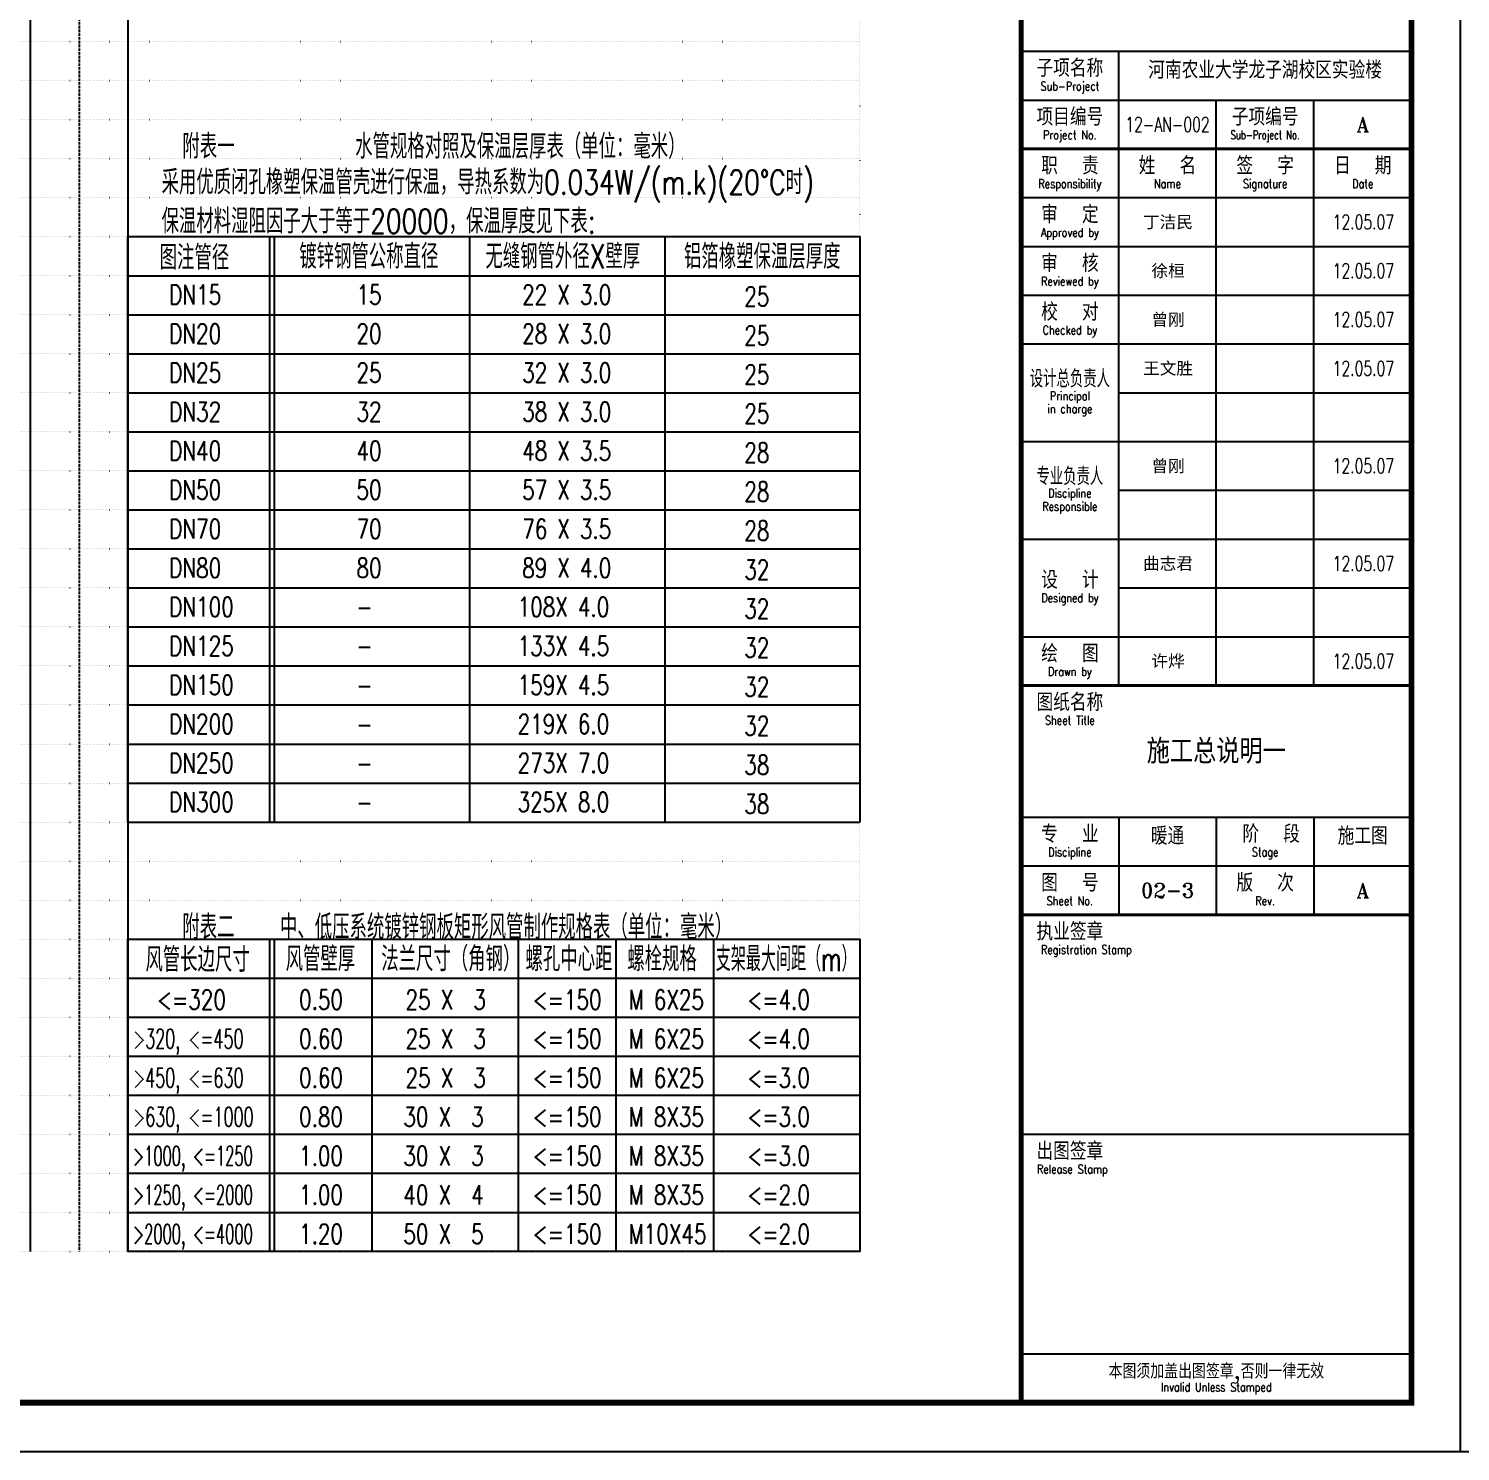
# Model space of a CAD drawing. Extents: x -345393 to -54719, y 203828 to 476815.
# Drawn here: x -206525 to -177193, y 342976 to 372141 of the extents above; entities that cross this region are included whole.
import ezdxf
from ezdxf.enums import TextEntityAlignment as Align

# ---------------------------------------------------------------- set-up
doc = ezdxf.new("R2010")
doc.units = 0
doc.header["$LTSCALE"] = 1000
doc.header["$MEASUREMENT"] = 0
doc.linetypes.add('ACAD_ISO07W100', pattern=[3, 0, -3])
doc.linetypes.add('DASHED', pattern=[0.75, 0.5, -0.25])
doc.layers.get('0').update_dxf_attribs({"color": 252, "linetype": 'CONTINUOUS'})
doc.layers.get('Defpoints').update_dxf_attribs({"color": 252, "linetype": 'CONTINUOUS'})
doc.layers.add('图框', color=252, linetype='CONTINUOUS')
doc.layers.add('暖通-风-说明', color=3, linetype='CONTINUOUS')
doc.styles.add('K-SM1', font='romans.shx', dxfattribs={"width": 0.75, "bigfont": 'tjhztxt.shx'})
doc.styles.add('TKZ1_tjhts.shx', font='tjromant.shx', dxfattribs={"bigfont": 'tjhts.shx'})
doc.styles.add('TKZ2_tjkts.shx', font='tjromant.shx', dxfattribs={"bigfont": 'tjkts.shx'})
doc.styles.add('图框字1_黑体', font='simhei.ttf')

# ---------------------------------------------------------------- blocks, each defined once
blk = doc.blocks.new('TJAD_TK_A1')
for p, q in [((1251.38, 643.45), (1331.38, 643.45)), ((1271.38, 513.45), (1271.38, 643.45)), ((1251.38, 633.45), (1331.38, 633.45)), ((1291.38, 513.45), (1291.38, 633.45)), ((1311.38, 513.45), (1311.38, 633.45)), ((1251.38, 613.45), (1331.38, 613.45)), ((1251.38, 603.45), (1331.38, 603.45)), ((1251.38, 593.45), (1331.38, 593.45)), ((1251.38, 583.45), (1331.38, 583.45)), ((1271.38, 573.45), (1331.38, 573.45)), ((1251.38, 563.45), (1331.38, 563.45)), ((1271.38, 553.45), (1331.38, 553.45)), ((1251.38, 543.45), (1331.38, 543.45)), ((1271.38, 533.45), (1331.38, 533.45)), ((1251.38, 523.45), (1331.38, 523.45)), ((1251.38, 486.45), (1331.38, 486.45)), ((1271.38, 486.45), (1271.38, 466.45)), ((1291.38, 486.45), (1291.38, 466.45)), ((1311.38, 486.45), (1311.38, 466.45)), ((1251.38, 476.45), (1331.38, 476.45)), ((1251.38, 421.45), (1331.38, 421.45)), ((1251.38, 376.45), (1331.38, 376.45))]:
    blk.add_line(p, q)
for points, const_width in [([(1251.38, 940.45), (1251.38, 366.45)], 1), ([(1251.38, 623.45), (1331.38, 623.45)], 0.6), ([(1251.38, 513.45), (1331.38, 513.45)], 0.6), ([(1251.38, 466.45), (1331.38, 466.45)], 0.6)]:
    blk.add_lwpolyline(points, dxfattribs=dict(const_width=const_width))
at = {"layer": '图框'}
for p, q in [((500.38, 356.45), (500.38, 950.45)), ((1341.38, 356.45), (1341.38, 950.45)), ((500.38, 356.45), (1341.38, 356.45))]:
    blk.add_line(p, q, dxfattribs=at)
at = {"layer": '图框', "const_width": 1.2}
blk.add_lwpolyline([(1331.38, 940.45), (525.38, 940.45), (525.38, 366.45), (1331.38, 366.45)], close=True, dxfattribs=at)
at = {"style": 'TKZ2_tjkts.shx'}
for s, height, p in [('子项名称', 3.6, (1261.38, 640)), ('项目编号', 3.6, (1261.38, 630)), ('职  责', 3.6, (1261.38, 620)), ('姓  名', 3.6, (1281.38, 620)), ('签  字', 3.6, (1301.38, 620)), ('日  期', 3.6, (1321.38, 620)), ('审  定', 3.6, (1261.38, 610)), ('审  核', 3.6, (1261.38, 600)), ('校  对', 3.6, (1261.38, 590)), ('设  计', 3.6, (1261.38, 535.1)), ('绘  图', 3.6, (1261.38, 520)), ('图纸名称', 3.6, (1261.38, 510)), ('专  业', 3.6, (1261.38, 483)), (' 阶  段', 3.6, (1301.38, 483)), ('版  次', 3.6, (1301.38, 473)), ('图  号', 3.6, (1261.38, 473)), ('执业签章', 3.6, (1261.38, 463)), ('出图签章', 3.6, (1261.38, 418)), ('本图须加盖出图签章,否则一律无效', 3, (1291.38, 372.88))]:
    blk.add_text(s, height=height, dxfattribs=at).set_placement(p, align=Align.MIDDLE_CENTER)
at = {"style": 'TKZ2_tjkts.shx', "width": 0.8}
for s, height, p in [('Sub-Project', 1.8, (1261.38, 636.3)), ('Project No.', 1.8, (1261.38, 626.3)), ('Responsibility', 1.8, (1261.38, 616.3)), ('Name', 1.8, (1281.38, 616.3)), ('Signature', 1.8, (1301.38, 616.3)), ('Date', 1.8, (1321.38, 616.3)), ('Approved by', 1.8, (1261.38, 606.3)), ('Reviewed by', 1.8, (1261.38, 596.3)), ('Checked by', 1.8, (1261.38, 586.3)), ('设计总负责人', 3.6, (1261.38, 576.33)), ('Principal', 1.8, (1261.38, 572.8)), ('in charge', 1.8, (1261.38, 570.15)), ('专业负责人', 3.6, (1261.38, 556.33)), ('Discipline', 1.8, (1261.38, 552.87)), ('Responsible', 1.8, (1261.38, 550.15)), ('Designed by', 1.8, (1261.38, 531.4)), ('Drawn by', 1.8, (1261.38, 516.3)), ('Sheet Title', 1.8, (1261.38, 506.3)), ('Discipline', 1.8, (1261.38, 479.3)), ('Stage', 1.8, (1301.38, 479.3)), ('Sheet No.', 1.8, (1261.38, 469.3)), ('Rev.', 1.8, (1301.38, 469.3)), ('Registration Stamp', 1.8, (1264.74, 459.3)), ('Release Stamp', 1.8, (1261.89, 414.3)), ('Invalid Unless Stamped', 1.8, (1291.38, 369.62))]:
    blk.add_text(s, height=height, dxfattribs=at).set_placement(p, align=Align.MIDDLE_CENTER)
at = {"layer": '图框'}
for s, height, style, p in [('河南农业大学龙子湖校区实验楼', 3.6, 'TKZ1_tjhts.shx', (1301.38, 639.61)), ('子项编号', 3.6, 'TKZ2_tjkts.shx', (1301.38, 630)), ('A', 3, 'TKZ1_tjhts.shx', (1321.38, 628.45)), ('丁洁民', 2.5, '图框字1_黑体', (1281.49, 608.45)), ('徐桓', 2.5, '图框字1_黑体', (1281.49, 598.45)), ('曾刚', 2.5, '图框字1_黑体', (1281.49, 588.45)), ('王文胜', 2.5, '图框字1_黑体', (1281.49, 578.45)), ('曾刚', 2.5, '图框字1_黑体', (1281.49, 558.45)), ('曲志君', 2.5, '图框字1_黑体', (1281.49, 538.45)), ('许烨', 2.5, '图框字1_黑体', (1281.49, 518.45)), ('暖通', 3.6, 'TKZ1_tjhts.shx', (1281.38, 482.61)), ('施工图', 3.6, 'TKZ1_tjhts.shx', (1321.38, 482.61)), ('A', 3, 'TKZ1_tjhts.shx', (1321.38, 471.45))]:
    blk.add_text(s, height=height, dxfattribs=dict(at, style=style)).set_placement(p, align=Align.MIDDLE_CENTER)
at = {"layer": '图框', "width": 0.7}
for s, height, style, p in [('12-AN-002', 3, 'TKZ1_tjhts.shx', (1281.38, 628.45)), ('Sub-Project No.', 1.8, 'TKZ2_tjkts.shx', (1301.38, 626.3)), ('12.05.07', 3, 'TKZ1_tjhts.shx', (1321.51, 608.45)), ('12.05.07', 3, 'TKZ1_tjhts.shx', (1321.51, 598.45)), ('12.05.07', 3, 'TKZ1_tjhts.shx', (1321.51, 588.45)), ('12.05.07', 3, 'TKZ1_tjhts.shx', (1321.51, 578.45)), ('12.05.07', 3, 'TKZ1_tjhts.shx', (1321.51, 558.45)), ('12.05.07', 3, 'TKZ1_tjhts.shx', (1321.51, 538.45)), ('12.05.07', 3, 'TKZ1_tjhts.shx', (1321.51, 518.45))]:
    blk.add_text(s, height=height, dxfattribs=dict(at, style=style)).set_placement(p, align=Align.MIDDLE_CENTER)

msp = doc.modelspace()

# ---------------------------------------------------------------- linework, layer by layer
at = {"layer": 'Defpoints', "ltscale": 0.01}
for p, q in [((-206492.68484, 398276.49767), (-206492.68484, 347076.49767)), ((-204492.68484, 398276.49767), (-204492.68484, 347076.49767))]:
    msp.add_line(p, q, dxfattribs=at)
at = {"layer": 'Defpoints', "color": 1, "linetype": 'DASHED', "ltscale": 0.01}
msp.add_line((-205492.68484, 398276.49767), (-205492.68484, 347076.49767), dxfattribs=at)
at = {"layer": 'Defpoints', "linetype": 'ACAD_ISO07W100', "ltscale": 0.01}
for p, q in [((-189492.68484, 398276.49767), (-189492.68484, 347076.49767)), ((-255492.68484, 371876.49767), (-189492.68484, 371876.49767)), ((-255492.68484, 371076.49767), (-189492.68484, 371076.49767)), ((-255492.68484, 370276.49767), (-189492.68484, 370276.49767)), ((-255492.68484, 369476.49767), (-189492.68484, 369476.49767)), ((-255492.68484, 368676.49767), (-189492.68484, 368676.49767)), ((-255492.68484, 367876.49767), (-189492.68484, 367876.49767)), ((-255492.68484, 367076.49767), (-189492.68484, 367076.49767)), ((-255492.68484, 366276.49767), (-189492.68484, 366276.49767)), ((-255492.68484, 365476.49767), (-189492.68484, 365476.49767)), ((-255492.68484, 364676.49767), (-189492.68484, 364676.49767)), ((-255492.68484, 363876.49767), (-189492.68484, 363876.49767)), ((-255492.68484, 363076.49767), (-189492.68484, 363076.49767)), ((-255492.68484, 362276.49767), (-189492.68484, 362276.49767)), ((-255492.68484, 361476.49767), (-189492.68484, 361476.49767)), ((-255492.68484, 360676.49767), (-189492.68484, 360676.49767)), ((-255492.68484, 359876.49767), (-189492.68484, 359876.49767)), ((-255492.68484, 359076.49767), (-189492.68484, 359076.49767)), ((-255492.68484, 358276.49767), (-189492.68484, 358276.49767)), ((-255492.68484, 357476.49767), (-189492.68484, 357476.49767)), ((-255492.68484, 356676.49767), (-189492.68484, 356676.49767)), ((-255492.68484, 355876.49767), (-189492.68484, 355876.49767)), ((-255492.68484, 355076.49767), (-189492.68484, 355076.49767)), ((-255492.68484, 354276.49767), (-189492.68484, 354276.49767)), ((-255492.68484, 353476.49767), (-189492.68484, 353476.49767)), ((-255492.68484, 352676.49767), (-189492.68484, 352676.49767)), ((-255492.68484, 351876.49767), (-189492.68484, 351876.49767)), ((-255492.68484, 351076.49767), (-189492.68484, 351076.49767)), ((-255492.68484, 350276.49767), (-189492.68484, 350276.49767)), ((-255492.68484, 349476.49767), (-189492.68484, 349476.49767)), ((-255492.68484, 348676.49767), (-189492.68484, 348676.49767)), ((-255492.68484, 347876.49767), (-189492.68484, 347876.49767)), ((-255492.68484, 347076.49767), (-189492.68484, 347076.49767))]:
    msp.add_line(p, q, dxfattribs=at)
at = {"layer": '暖通-风-说明'}
for p, q in [((-201592.68484, 367876.49767), (-201592.68484, 355876.49767)), ((-201492.68484, 367876.49767), (-201492.68484, 355876.49767)), ((-197492.68484, 367876.49767), (-197492.68484, 355876.49767)), ((-193492.68484, 367876.49767), (-193492.68484, 355876.49767)), ((-204492.68484, 367076.49767), (-189492.68484, 367076.49767)), ((-204492.68484, 366276.49767), (-189492.68484, 366276.49767)), ((-204492.68484, 365476.49767), (-189492.68484, 365476.49767)), ((-204492.68484, 364676.49767), (-189492.68484, 364676.49767)), ((-204492.68484, 363876.49767), (-189492.68484, 363876.49767)), ((-204492.68484, 363076.49767), (-189492.68484, 363076.49767)), ((-204492.68484, 362276.49767), (-189492.68484, 362276.49767)), ((-204492.68484, 361476.49767), (-189492.68484, 361476.49767)), ((-204492.68484, 360676.49767), (-189492.68484, 360676.49767)), ((-204492.68484, 359876.49767), (-189492.68484, 359876.49767)), ((-204492.68484, 359076.49767), (-189492.68484, 359076.49767)), ((-204492.68484, 358276.49767), (-189492.68484, 358276.49767)), ((-204492.68484, 357476.49767), (-189492.68484, 357476.49767)), ((-204492.68484, 356676.49767), (-189492.68484, 356676.49767)), ((-204492.68484, 355876.49767), (-189492.68484, 355876.49767)), ((-201592.68484, 353476.49767), (-201592.68484, 347076.49767)), ((-201492.68484, 353476.49767), (-201492.68484, 347076.49767)), ((-199492.68484, 353476.49767), (-199492.68484, 347076.49767)), ((-196492.68484, 353476.49767), (-196492.68484, 347076.49767)), ((-194492.68484, 353476.49767), (-194492.68484, 347076.49767)), ((-192492.68484, 353476.49767), (-192492.68484, 347076.49767)), ((-204492.68484, 352676.49767), (-189492.68484, 352676.49767)), ((-204492.68484, 351876.49767), (-189492.68484, 351876.49767)), ((-204492.68484, 351076.49767), (-189492.68484, 351076.49767)), ((-204492.68484, 350276.49767), (-189492.68484, 350276.49767)), ((-204492.68484, 349476.49767), (-189492.68484, 349476.49767)), ((-204492.68484, 348676.49767), (-189492.68484, 348676.49767)), ((-204492.68484, 347876.49767), (-189492.68484, 347876.49767))]:
    msp.add_line(p, q, dxfattribs=at)
msp.add_lwpolyline([(-204492.68484, 355876.49767), (-204492.68484, 367876.49767), (-189492.68484, 367876.49767), (-189492.68484, 355876.49767)], dxfattribs=at)
msp.add_lwpolyline([(-204492.68484, 353476.49767), (-189492.68484, 353476.49767), (-189492.68484, 347076.49767), (-204492.68484, 347076.49767)], close=True, dxfattribs=at)

# ---------------------------------------------------------------- block references
at = {"layer": '图框', "xscale": 100, "yscale": 100, "zscale": 100}
for p in [(-311330.60052, 307331.57687), (-227230.60052, 307331.57687)]:
    msp.add_blockref('TJAD_TK_A1', p, dxfattribs=at)

# ---------------------------------------------------------------- texts
at = {"layer": '图框', "style": 'TKZ1_tjhts.shx'}
for s, height, p in [('施工总说明一', 500, (-182192.68459, 357326.49779)), ('02-3', 300, (-183192.68459, 354476.49779))]:
    msp.add_text(s, height=height, dxfattribs=at).set_placement(p, align=Align.MIDDLE_CENTER)
at = {"layer": '暖通-风-说明', "style": 'K-SM1'}
for s, height, width, p in [('    附表一', 500, 0.75, (-204492.68484, 369476.49767)), ('    水管规格对照及保温层厚表（单位：毫米）', 500, 0.75, (-200953.26667, 369476.49767)), ('采用优质闭孔橡塑保温管壳进行保温，导热系数为0.034W/(m.k)(20%%DC时)', 500, 0.75, (-203801.50243, 368742.46472)), ('保温材料湿阻因子大于等于20000，保温厚度见下表:', 500, 0.75, (-203801.50243, 367942.46472)), ('图注管径', 500, 0.75, (-203840.68484, 367197.99767)), ('镀锌钢管公称直径', 500, 0.75, (-200980.18484, 367220.49767)), ('无缝钢管外径X壁厚', 500, 0.75, (-197166.18484, 367220.49767)), ('铝箔橡塑保温层厚度', 500, 0.75, (-193097.94468, 367218.70184)), ('DN15', 400, 0.75, (-203646.43509, 366486.70672)), ('15', 400, 0.75, (-199807.93509, 366486.70672)), ('22 X 3.0', 400, 0.75, (-196413.43509, 366486.70672)), ('25', 400, 0.75, (-191863.16317, 366449.38788, -1800)), ('DN20', 400, 0.75, (-203646.43509, 365686.70672)), ('20', 400, 0.75, (-199807.93509, 365686.70672)), ('28 X 3.0', 400, 0.75, (-196413.43509, 365686.70672)), ('25', 400, 0.75, (-191863.16317, 365649.38788, -1800)), ('DN25', 400, 0.75, (-203646.43509, 364886.70672)), ('25', 400, 0.75, (-199807.93509, 364886.70672)), ('32 X 3.0', 400, 0.75, (-196413.43509, 364886.70672)), ('25', 400, 0.75, (-191863.16317, 364849.38788, -1800)), ('DN32', 400, 0.75, (-203646.43509, 364086.70672)), ('32', 400, 0.75, (-199807.93509, 364086.70672)), ('38 X 3.0', 400, 0.75, (-196413.43509, 364086.70672)), ('25', 400, 0.75, (-191863.16317, 364049.38788, -1800)), ('DN40', 400, 0.75, (-203646.43509, 363286.70672)), ('40', 400, 0.75, (-199807.93509, 363286.70672)), ('48 X 3.5', 400, 0.75, (-196413.43509, 363286.70672)), ('28', 400, 0.75, (-191863.16317, 363249.38788, -1800)), ('DN50', 400, 0.75, (-203646.43509, 362486.70672)), ('50', 400, 0.75, (-199807.93509, 362486.70672)), ('57 X 3.5', 400, 0.75, (-196413.43509, 362486.70672)), ('28', 400, 0.75, (-191863.16317, 362449.38788, -1800)), ('DN70', 400, 0.75, (-203646.43509, 361686.70672)), ('70', 400, 0.75, (-199807.93509, 361686.70672)), ('76 X 3.5', 400, 0.75, (-196413.43509, 361686.70672)), ('28', 400, 0.75, (-191863.16317, 361649.38788, -1800)), ('DN80', 400, 0.75, (-203646.43509, 360886.70672)), ('80', 400, 0.75, (-199807.93509, 360886.70672)), ('89 X 4.0', 400, 0.75, (-196413.43509, 360886.70672)), ('32', 400, 0.75, (-191863.16317, 360849.38788, -1800)), ('DN100', 400, 0.75, (-203646.43509, 360086.70672)), ('-', 400, 0.75, (-199807.93509, 360086.70672)), ('108X 4.0', 400, 0.75, (-196506.93509, 360086.70672)), ('32', 400, 0.75, (-191863.16317, 360049.38788, -1800)), ('DN125', 400, 0.75, (-203646.43509, 359286.70672)), ('133X 4.5', 400, 0.75, (-196506.93509, 359286.70672)), ('32', 400, 0.75, (-191863.16317, 359249.38788, -1800)), ('-', 400, 0.75, (-199807.93509, 359286.70672)), ('DN150', 400, 0.75, (-203646.43509, 358486.70672)), ('159X 4.5', 400, 0.75, (-196506.93509, 358486.70672)), ('32', 400, 0.75, (-191863.16317, 358449.38788, -1800)), ('-', 400, 0.75, (-199807.93509, 358486.70672)), ('DN200', 400, 0.75, (-203646.43509, 357686.70672)), ('-', 400, 0.75, (-199807.93509, 357686.70672)), ('219X 6.0', 400, 0.75, (-196506.93509, 357686.70672)), ('32', 400, 0.75, (-191863.16317, 357649.38788, -1800)), ('DN250', 400, 0.75, (-203646.43509, 356886.70672)), ('273X 7.0', 400, 0.75, (-196506.93509, 356886.70672)), ('-', 400, 0.75, (-199807.93509, 356886.70672)), ('38', 400, 0.75, (-191863.16317, 356849.38788, -1800)), ('DN300', 400, 0.75, (-203646.43509, 356086.70672)), ('325X 8.0', 400, 0.75, (-196506.93509, 356086.70672)), ('38', 400, 0.75, (-191863.16317, 356049.38788, -1800)), ('-', 400, 0.75, (-199807.93509, 356086.70672)), ('    中、低压系统镀锌钢板矩形风管制作规格表（单位：毫米）', 500, 0.75, (-202492.68484, 353476.49767)), ('    附表二', 500, 0.75, (-204492.68484, 353476.49767)), ('风管长边尺寸', 500, 0.75, (-204132.18484, 352806.49767)), ('风管壁厚', 500, 0.75, (-201259.18484, 352820.49767)), ('法兰尺寸（角钢）', 500, 0.75, (-199301.18484, 352820.49767)), ('螺孔中心距', 500, 0.75, (-196345.18484, 352820.49767)), ('螺栓规格', 500, 0.75, (-194259.68484, 352820.49767)), ('支架最大间距（m）', 500, 0.65, (-192448.18484, 352820.49767)), ('<=320', 400, 0.75, (-203897.26809, 352034.15429)), ('0.50', 400, 0.75, (-200984.26809, 352034.15429)), ('25 X  3', 400, 0.75, (-198803.26809, 352034.15429)), ('<=150', 400, 0.75, (-196200.26809, 352034.15429)), ('M 6X25', 400, 0.75, (-194231.26809, 352034.15429)), ('<=4.0', 400, 0.75, (-191802.76809, 352034.15429)), ('>320, <=450', 400, 0.6, (-204383.76809, 351234.15429)), ('0.60', 400, 0.75, (-200984.26809, 351234.15429)), ('25 X  3', 400, 0.75, (-198803.26809, 351234.15429)), ('<=150', 400, 0.75, (-196200.26809, 351234.15429)), ('M 6X25', 400, 0.75, (-194231.26809, 351234.15429)), ('<=4.0', 400, 0.75, (-191802.76809, 351234.15429)), ('>450, <=630', 400, 0.6, (-204383.76809, 350434.15429)), ('0.60', 400, 0.75, (-200984.26809, 350434.15429)), ('25 X  3', 400, 0.75, (-198803.26809, 350434.15429)), ('<=150', 400, 0.75, (-196200.26809, 350434.15429)), ('M 6X25', 400, 0.75, (-194231.26809, 350434.15429)), ('<=3.0', 400, 0.75, (-191802.76809, 350434.15429)), ('>630, <=1000', 400, 0.6, (-204383.76809, 349634.15429)), ('0.80', 400, 0.75, (-200984.26809, 349634.15429)), ('30 X  3', 400, 0.75, (-198847.76809, 349634.15429)), ('<=150', 400, 0.75, (-196200.26809, 349634.15429)), ('M 8X35', 400, 0.75, (-194231.26809, 349634.15429)), ('<=3.0', 400, 0.75, (-191802.76809, 349634.15429)), ('>1000, <=1250', 400, 0.55, (-204383.76809, 348834.15429)), ('1.00', 400, 0.75, (-200984.26809, 348834.15429)), ('30 X  3', 400, 0.75, (-198847.76809, 348834.15429)), ('<=150', 400, 0.75, (-196200.26809, 348834.15429)), ('M 8X35', 400, 0.75, (-194231.26809, 348834.15429)), ('<=3.0', 400, 0.75, (-191802.76809, 348834.15429)), ('>1250, <=2000', 400, 0.55, (-204383.76809, 348034.15429)), ('1.00', 400, 0.75, (-200984.26809, 348034.15429)), ('40 X  4', 400, 0.75, (-198847.76809, 348034.15429)), ('<=150', 400, 0.75, (-196200.26809, 348034.15429)), ('M 8X35', 400, 0.75, (-194231.26809, 348034.15429)), ('<=2.0', 400, 0.75, (-191802.76809, 348034.15429)), ('>2000, <=4000', 400, 0.55, (-204383.76809, 347234.15429)), ('1.20', 400, 0.75, (-200984.26809, 347234.15429)), ('50 X  5', 400, 0.75, (-198847.76809, 347234.15429)), ('<=150', 400, 0.75, (-196200.26809, 347234.15429)), ('M10X45', 400, 0.75, (-194231.26809, 347234.15429)), ('<=2.0', 400, 0.75, (-191802.76809, 347234.15429))]:
    msp.add_text(s, height=height, dxfattribs=dict(at, width=width)).set_placement(p)

doc.saveas('drawing.dxf')
